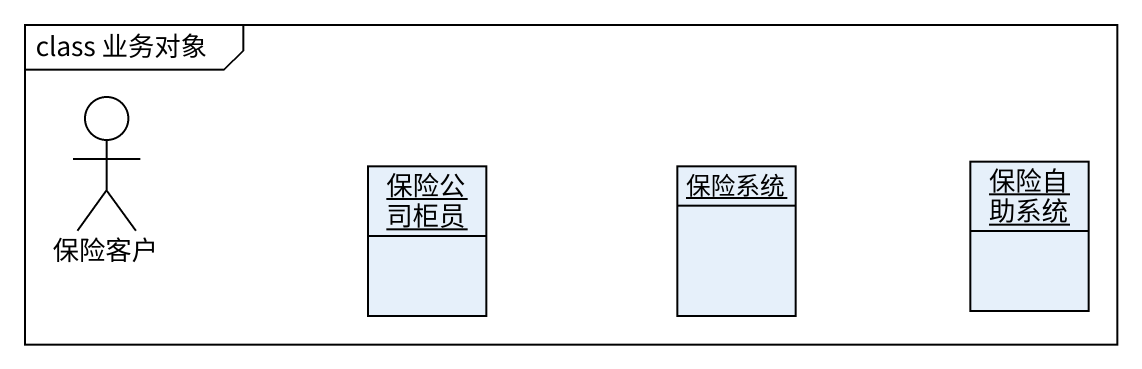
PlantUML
@startuml
mainframe class 业务对象
allowmixing
hide circle
hide empty members
actor 保险客户
object 保险公司柜员
object 保险系统
object 保险自助系统
@enduml
